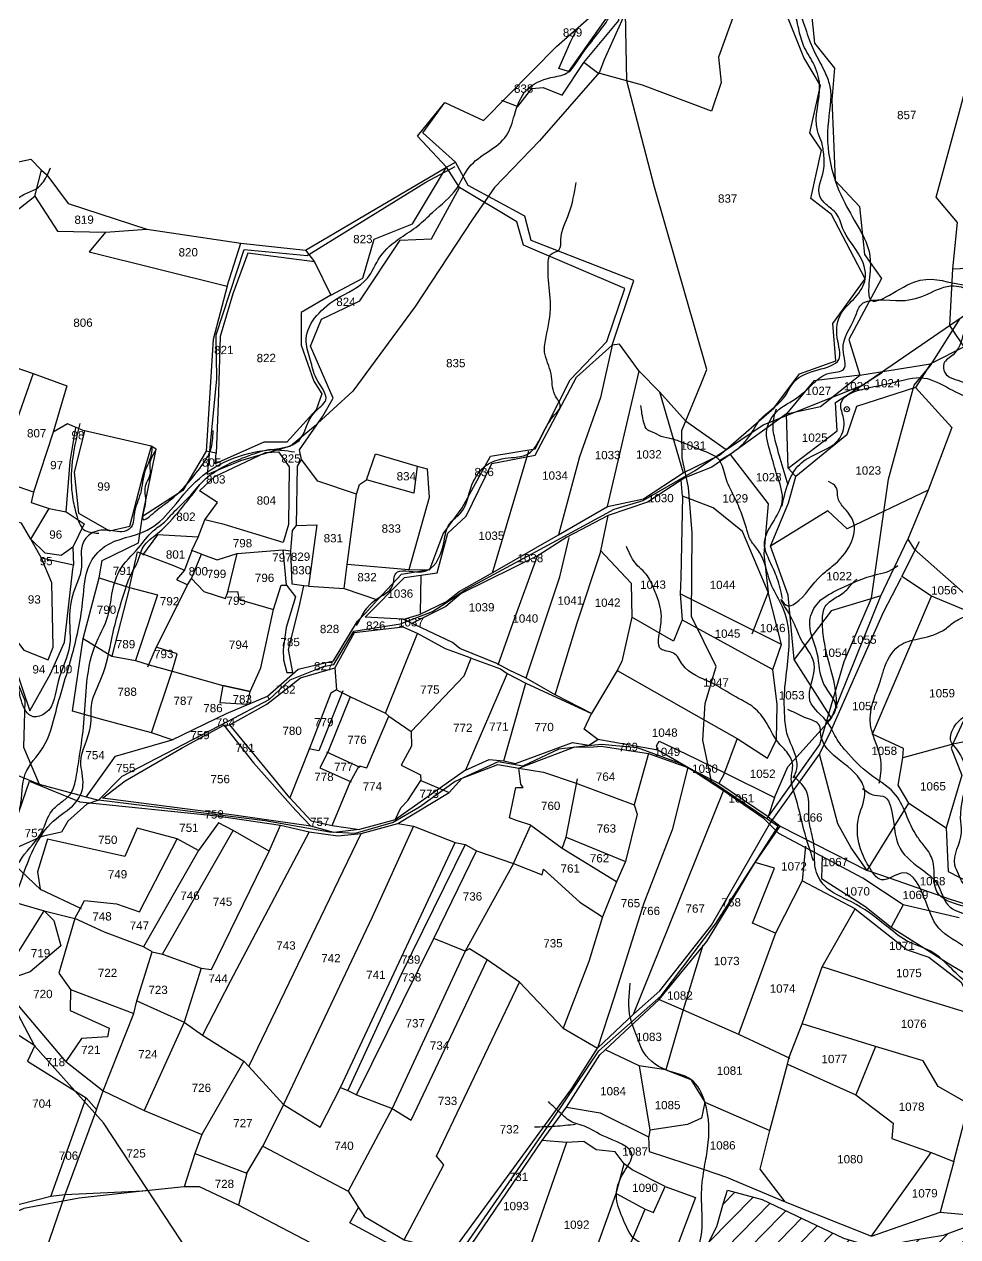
# Model space of a CAD drawing. Header units: inches. Extents: x 210717 to 244682, y 1601130 to 1612908.
# Drawn here: x 215051 to 216851, y 1607817 to 1610156 of the extents above; entities that cross this region are included whole.
import ezdxf
from ezdxf.enums import TextEntityAlignment as Align

# ---------------------------------------------------------------- set-up
doc = ezdxf.new("R2010")
doc.units = ezdxf.units.IN
doc.header["$LTSCALE"] = 15
doc.header["$MEASUREMENT"] = 0
doc.header["$PDMODE"] = 32
doc.header["$PDSIZE"] = 10
for name, color, linetype in [('PLOT', 7, 'Continuous'), ('PLOT NO', 7, 'Continuous'), ('ROAD', 1, 'Continuous'), ('STREAM', 4, 'Continuous')]:
    doc.layers.add(name, color=color, linetype=linetype)
doc.styles.get("Standard").update_dxf_attribs({"font": 'arial.ttf'})
pattern_1 = [(45.48603, (210598.728, 1605601.31), (-22.62267, 22.24208), [])]

msp = doc.modelspace()

# ---------------------------------------------------------------- hatches: boundary and pattern name
at = {"layer": 'STREAM'}
h = msp.add_hatch(dxfattribs=at)
h.set_pattern_fill('ANSI31', color=256, scale=253.80247, angle=0.486)
h.set_pattern_definition(pattern_1)
h.paths.add_polyline_path([(216502.6, 1607560), (216510.1, 1607872.2), (216474, 1607889.5), (216407.2, 1607907.1), (216399.6, 1607883), (216386.4, 1607837), (216367.9, 1607800.6), (216341.7, 1607758.9), (216239, 1607483.2), (216242.8, 1607479.9), (216262.4, 1607458.3), (216361.8, 1607361), (216374.7, 1607298.4), (216351.7, 1607256.1), (216300, 1607240.9), (216205.9, 1607184.3), (216236.2, 1607162.2), (216281.7, 1607041.7), (216418, 1607015.6), (216560.7, 1607165.4)])
h.paths.add_polyline_path([(216266.6, 1607684.5), (216340.1, 1607685.1), (216339.8, 1607716.2), (216266.4, 1607715.6)], flags=25)
h = msp.add_hatch(dxfattribs=at)
h.set_pattern_fill('ANSI31', color=256, scale=253.80247, angle=0.486)
h.set_pattern_definition(pattern_1)
edge = h.paths.add_edge_path()
edge.add_line((217275.1, 1607330.7), (217250.9, 1607358.3))
edge.add_line((217250.9, 1607358.3), (217131.2, 1607428.5))
edge.add_line((217131.2, 1607428.5), (217017.8, 1607510.4))
edge.add_line((217017.8, 1607510.4), (216960.9, 1607542.5))
edge.add_line((216960.9, 1607542.5), (216869.8, 1607592.2))
edge.add_line((216869.8, 1607592.2), (216868.6, 1607663.4))
edge.add_line((216868.6, 1607663.4), (216892.6, 1607723.5))
edge.add_line((216892.6, 1607723.5), (216915.5, 1607762.5))
edge.add_line((216915.5, 1607762.5), (216927.6, 1607776.7))
edge.add_line((216927.6, 1607776.7), (216931.7, 1607789.5))
edge.add_line((216931.7, 1607789.5), (216948.3, 1607840.8))
edge.add_line((216948.3, 1607840.8), (216916.9, 1607834.4))
edge.add_line((216916.9, 1607834.4), (216872.8, 1607838.5))
edge.add_line((216872.8, 1607838.5), (216823.7, 1607820.6))
edge.add_line((216823.7, 1607820.6), (216761, 1607810.4))
edge.add_line((216761, 1607810.4), (216690.5, 1607796.8))
edge.add_line((216690.5, 1607796.8), (216630.8, 1607814.5))
edge.add_line((216630.8, 1607814.5), (216510.1, 1607872.2))
edge.add_line((216510.1, 1607872.2), (216502.6, 1607560))
edge.add_line((216502.6, 1607560), (216560.7, 1607165.4))
edge.add_line((216560.7, 1607165.4), (216418, 1607015.6))
edge.add_line((216418, 1607015.6), (216582.3, 1606984.1))
edge.add_line((216582.3, 1606984.1), (216722.6, 1606868.2))
edge.add_line((216722.6, 1606868.2), (216732.3, 1606867.2))
edge.add_line((216732.3, 1606867.2), (216819.2, 1606853.7))
edge.add_line((216819.2, 1606853.7), (216809.2, 1606877.6))
edge.add_line((216809.2, 1606877.6), (216738.9, 1606928.7))
edge.add_line((216738.9, 1606928.7), (216689.9, 1606969.1))
edge.add_line((216689.9, 1606969.1), (216697.7, 1606980.4))
edge.add_line((216697.7, 1606980.4), (216704.7, 1606991.4))
edge.add_line((216704.7, 1606991.4), (216797.5, 1606972.8))
edge.add_line((216797.5, 1606972.8), (216946.8, 1606937.2))
edge.add_line((216946.8, 1606937.2), (217086, 1606937.7))
edge.add_line((217086, 1606937.7), (217144.1, 1606964.1))
edge.add_line((217144.1, 1606964.1), (217164.6, 1607007.2))
edge.add_line((217164.6, 1607007.2), (217168, 1607062.9))
edge.add_line((217168, 1607062.9), (217192.6, 1607133.6))
edge.add_line((217192.6, 1607133.6), (217197.5, 1607145.1))
edge.add_spline(control_points=[(217197.5, 1607145.1), (217196.8, 1607144.9), (217196.1, 1607144.7), (217195.3, 1607144.6)], knot_values=[0, 0, 0, 0, 0.215144, 0.215144, 0.215144, 0.215144], degree=3, periodic=0)
edge.add_spline(control_points=[(217288.3, 1607191.2), (217284.5, 1607191), (217269.7, 1607189.2), (217248.5, 1607157), (217217.6, 1607149.5), (217197.5, 1607145.1)], knot_values=[0.215144, 0.215144, 0.215144, 0.215144, 1.262953, 4.535902, 10.391229, 10.391229, 10.391229, 10.391229], degree=3, periodic=0)
edge.add_line((217197.5, 1607145.1), (217211.1, 1607176.5))
edge.add_line((217211.1, 1607176.5), (217229.5, 1607220))
edge.add_line((217229.5, 1607220), (217236.3, 1607255.7))
edge.add_line((217236.3, 1607255.7), (217275.1, 1607330.7))
h.paths.add_polyline_path([(216654.7, 1607200.9), (216831.4, 1607202.4), (216831.2, 1607232.3), (216654.5, 1607230.8)], flags=24)
h.paths.add_polyline_path([(216702.5, 1607290.4), (216757.6, 1607290.9), (216757.4, 1607314.2), (216702.3, 1607313.7)], flags=24)

# ---------------------------------------------------------------- linework, layer by layer
at = {"layer": 'PLOT'}
for points in [[(214711.2, 1610343.5), (214714.2, 1610127.4), (214757.1, 1610021.5), (214978.5, 1609877.9), (215064, 1609896.1), (215084.1, 1609874.9), (215094.7, 1609865.7), (215136, 1609810.7), (215287.3, 1609760.8), (215468.9, 1609734.3), (215593.7, 1609720.2), (215865.2, 1609880.5), (215882.6, 1609890), (215819.8, 1609947.1), (215862.4, 1610005.6), (215936.7, 1609970.7), (216077.7, 1610113.1), (216192.8, 1610214.8)], [(216403.9, 1610308.6), (216422.5, 1610183.3), (216390, 1610092.6), (216395, 1610043.7), (216376.3, 1609988.7), (216243.3, 1610038.9), (216156.2, 1610062.6), (216129.9, 1610082.7), (216197.7, 1610163.7), (216192.8, 1610214.8)], [(215781.3, 1609008.2), (215813.4, 1609017.8), (215865.5, 1609042.6), (215889.8, 1609062), (215954.8, 1609098.8), (216081, 1609171.1), (216176, 1609225.8), (216245.4, 1609240.9), (216321.9, 1609290.9), (216392.1, 1609325.2), (216404.5, 1609336.1), (216496.3, 1609415.5), (216546.1, 1609481.7), (216615.9, 1609507.2), (216610.1, 1609579.2), (216672.9, 1609665.4), (216607.9, 1609789.2), (216567.8, 1609820.3), (216588.6, 1609913.4), (216565.9, 1609947.1), (216586.6, 1610038.3), (216554.6, 1610091.9), (216490.2, 1610253.8)], [(216868.8, 1609526.6), (216836, 1609575.4), (216842, 1609684.6), (216850.5, 1609773.6), (216809.7, 1609823), (216853.7, 1609985.5), (216921.2, 1610239.3)], [(216565.8, 1610208.2), (216574.8, 1610120), (216613.6, 1610071.6), (216608.5, 1610010.1), (216611.7, 1609935.5), (216615, 1609854.6), (216661.6, 1609804.7), (216671.7, 1609712.2), (216704.3, 1609665.8), (216641, 1609548.1), (216662.3, 1609479.6), (216573.6, 1609468.5), (216521.3, 1609404.8), (216521.3, 1609404.8), (216412.3, 1609326.5), (216377.3, 1609301.8), (216325.1, 1609281.2), (216317.8, 1609277), (216253.2, 1609234.2), (216177.1, 1609208.7), (216097.1, 1609167.1), (216043.4, 1609131.9), (215893.4, 1609058.4), (215864.1, 1609033.3), (215797.4, 1609000)], [(216176.4, 1610172.7), (216100.4, 1610065.3), (216081.7, 1610070.6), (216105.4, 1610123.8), (216115.4, 1610144.3)], [(216842, 1609684.6), (217014.5, 1609692.4), (217035.9, 1609743.5), (217050.4, 1609772.5), (217144.8, 1609865.4), (217149.3, 1609879), (217206.2, 1609926.6), (217330.9, 1609991.3), (217354, 1610022.7), (217459.3, 1610109.7)], [(215971.5, 1610009.6), (216002.6, 1609997.8), (216029.8, 1610032.1), (216051.7, 1610034.1), (216088.2, 1610019.3), (216129.9, 1610082.7)], [(215170.7, 1608665.4), (215227.3, 1608744.6), (215336.3, 1608775.8), (215441, 1608827), (215519.9, 1608860.3), (215579.2, 1608912.4), (215647.5, 1608928.4), (215693.8, 1609004.9), (215708.9, 1609020), (215732.5, 1609045.8), (215778.3, 1609095.4), (215833.2, 1609104.5), (215858.7, 1609173.3), (215895.8, 1609223.2), (215950, 1609323.4), (216036.1, 1609337.5), (216103.5, 1609470.1), (216174.7, 1609544), (216209.1, 1609646.5), (216014, 1609730), (216000.7, 1609775.2), (215890.5, 1609841.1), (215865.2, 1609880.5), (215809.3, 1609940.5), (215862.4, 1610005.6)], [(216854, 1608432.8), (216746.2, 1608457.8), (216668.3, 1608509.2), (216505.9, 1608595.5), (216477.9, 1608623.7), (216399.4, 1608677.4), (216331, 1608722.9), (216272.8, 1608756.1), (216157.3, 1608776.3), (216131.1, 1608796.8), (216145, 1608826.8), (216075, 1608862.9), (216019.1, 1608894.9), (215987.6, 1608909.4), (215962.7, 1608923.3), (215891.2, 1608952.4), (215876.9, 1608963.5), (215781.9, 1609008.8), (215708.6, 1609012.9), (215784.2, 1609089.2), (215847.4, 1609098), (215868.2, 1609174.7), (215903.4, 1609207.5), (215952.8, 1609309), (216036.6, 1609325), (216115.8, 1609475.5), (216184.5, 1609537), (216226.6, 1609662), (216028.3, 1609739.3), (216016.7, 1609785.8), (215906.8, 1609845.2), (215882.6, 1609890)], [(215031.3, 1609793.2), (215071.5, 1609824.9), (215084.1, 1609874.9)], [(215593.7, 1609720.2), (215610.6, 1609698.3), (215642.2, 1609633.7), (215704.2, 1609666.2), (215726, 1609741.9), (215799.9, 1609771), (215865.2, 1609880.5)], [(215336.3, 1608775.8), (215296.1, 1608789.6), (215336.4, 1608908.4), (215434.3, 1608880.6), (215428, 1608848), (215481, 1608844.5), (215486.9, 1608868.9), (215434.3, 1608880.6), (215486.9, 1608868.9), (215507.3, 1608914.6), (215532, 1609027.4), (215546.4, 1609074), (215556.8, 1609074), (215550.6, 1609142.5), (215564.9, 1609140.5), (215568.5, 1609180), (215575.8, 1609189.6), (215577.9, 1609303.6), (215585.7, 1609317), (215581.7, 1609335.3), (215627, 1609400.4), (215646.7, 1609434.9), (215603.2, 1609535.3), (215624.2, 1609587.3), (215698.3, 1609622.5), (215776.2, 1609739.7), (215836.6, 1609742.4), (215890.5, 1609841.1)], [(215071.5, 1609824.9), (215115.2, 1609756.9), (215207.6, 1609754.9), (215176.2, 1609717.2), (215442.2, 1609651.3), (215468.9, 1609734.3)], [(215207.6, 1609754.9), (215287.3, 1609760.8)], [(215610.6, 1609698.3), (215482.4, 1609714.4), (215453.2, 1609636.1), (215428.9, 1609554.2), (215424.7, 1609425.1), (215421.1, 1609329.2), (215401.8, 1609332.9), (215356.7, 1609257), (215279.1, 1609206.8), (215305.2, 1609336.7), (215295.9, 1609342.5), (215164.6, 1609372.7), (215134.5, 1609385.3), (215107, 1609369.7), (215068.6, 1609253.8), (214996.4, 1609278.6)], [(215442.2, 1609651.3), (215415.2, 1609547.9), (215401.8, 1609332.9)], [(215642.2, 1609633.7), (215585, 1609600.5), (215585.3, 1609537), (215609.5, 1609467.5), (215624.9, 1609443.5), (215613.7, 1609412.2), (215557.2, 1609350.2), (215513.2, 1609350.1), (215419.3, 1609308.1), (215421.1, 1609329.2)], [(216184.5, 1609537), (216162.2, 1609436.5), (216122.1, 1609322), (216081, 1609171.1)], [(216176, 1609225.8), (216236.6, 1609487.2), (216199.1, 1609539.2), (216184.5, 1609537)], [(216867.2, 1609536), (216799, 1609501.2), (216769.9, 1609455.6), (216839.6, 1609378.3), (216794.5, 1609257.7), (216755.2, 1609163), (216767.2, 1609143.6), (216932, 1608998.4)], [(214980.2, 1609512.6), (215068, 1609482.9), (215133.2, 1609458.9), (215107, 1609369.7)], [(216497.9, 1608664.5), (216523.8, 1608723.6), (216599.7, 1608808.4), (216607.6, 1608817.8), (216535.6, 1608931), (216524, 1609055.3), (216490.1, 1609149.6), (216525, 1609233.1), (216538.8, 1609283.9), (216524.5, 1609299.8), (216521.3, 1609404.8), (216586.4, 1609419.2), (216662.3, 1609479.6), (216799, 1609501.2)], [(215068, 1609482.9), (214996.4, 1609278.6)], [(216236.6, 1609487.2), (216276, 1609447.1), (216325.9, 1609391.5), (216404.5, 1609336.1)], [(216524.5, 1609299.8), (216618.8, 1609372.2), (216615.5, 1609426.7), (216705.9, 1609485.4)], [(216276, 1609447.1), (216321.9, 1609290.9)], [(216769.9, 1609455.6), (216656.2, 1609419), (216637.4, 1609364.4), (216538.8, 1609283.9)], [(215131.8, 1609215.6), (215139.7, 1609312.7), (215150.4, 1609378.5)], [(215167.1, 1609371.3), (215147.2, 1609292.1), (215155.4, 1609213.3), (215215.7, 1609179.4), (215254.6, 1609188.4), (215280.1, 1609287), (215296.6, 1609342.4)], [(215374.3, 1609141), (215386.4, 1609167), (215399.3, 1609200.4), (215423.7, 1609233.5), (215389.3, 1609256.3), (215418.4, 1609283.9), (215516.3, 1609330.3), (215541.4, 1609331.8), (215561.8, 1609302.8), (215560.3, 1609191.3), (215550.3, 1609156.9), (215436.4, 1609191.3), (215399.3, 1609200.4)], [(215691.8, 1609249.6), (215697.5, 1609268.4), (215711, 1609277.2), (215728.7, 1609327.9), (215808.8, 1609303.9), (215802.2, 1609252), (215711, 1609277.2)], [(215954.1, 1609098.4), (216024.2, 1609333.6)], [(216412.3, 1609326.5), (216485.9, 1609231.2), (216477.4, 1609134.9), (216485.7, 1609060.5)], [(214928.2, 1609302.5), (214959.1, 1609150.4), (214955.3, 1609061.8), (214996.8, 1609018), (215010.3, 1608965.3), (215032.9, 1608917.3), (215061.7, 1608832.1), (215101.5, 1608903.5), (215128.4, 1608964.4), (215144.8, 1609105.3), (215146.3, 1609113.1), (215084.2, 1609126.1), (215063.9, 1609162.9), (215045.8, 1609194.2), (215005.9, 1609202.7), (214996.8, 1609018), (215049.9, 1608949.2), (215097, 1608930), (215107, 1608955), (215104.3, 1609079), (215084.2, 1609126.1)], [(215599, 1609072.3), (215668.2, 1609067.9), (215674, 1609114.1), (215691.8, 1609249.6), (215617.4, 1609274.9), (215585.7, 1609317)], [(215808.8, 1609303.9), (215828.2, 1609298.7), (215831.6, 1609243.6), (215792.9, 1609103.7), (215674, 1609114.1)], [(216194.3, 1608909.6), (216365.7, 1608812.6), (216425.8, 1608778.4), (216484.1, 1608740.7), (216501.4, 1608776.6), (216503, 1608843.9), (216494.4, 1608911.9), (216511.6, 1608960.1), (216485.7, 1609060.5), (216436, 1609177.6), (216379.5, 1609223.4), (216320.5, 1609245.9), (216317.8, 1609277)], [(216794.5, 1609257.7), (216638.3, 1609183.1), (216601, 1609217.7), (216490.1, 1609149.6)], [(215068.6, 1609253.8), (215064.2, 1609233.9), (215099.3, 1609222.3), (215131.8, 1609215.6), (215166.6, 1609192.7), (215144.4, 1609147.9), (215146.3, 1609113.1)], [(216320.5, 1609245.9), (216317.5, 1609088.2), (216315.7, 1609057.7), (216319.8, 1609007.7), (216303, 1608966.4), (216222.8, 1609012.4)], [(215144.4, 1609147.9), (215121.9, 1609131.6), (215091.5, 1609135.8), (215063.9, 1609162.9), (215099.3, 1609222.3)], [(216075, 1608862.9), (216117.4, 1609001.8), (216162.4, 1609137.5), (216177.1, 1609208.7)], [(215164.8, 1608971.2), (215195.6, 1609088.6), (215201.2, 1609122.1), (215271.4, 1609156.1), (215279.1, 1609206.8)], [(215575.8, 1609189.6), (215615.3, 1609190.9), (215599, 1609072.3), (215589.9, 1609073.1)], [(215386.4, 1609167), (215308, 1609171.6), (215278.8, 1609132.4)], [(216019.1, 1608895.8), (216083.7, 1609090.2), (216101.8, 1609166.2)], [(216607.6, 1608817.8), (216703.1, 1609053.6), (216755.2, 1609163)], [(215253.9, 1609069.7), (215269.3, 1609138.9), (215339.1, 1609112.3), (215359.8, 1609103.5), (215344.7, 1609085.3), (215365.8, 1609074.7), (215373.5, 1609087.1), (215392.8, 1609133.8), (215374.3, 1609141), (215359.8, 1609103.5)], [(215392.8, 1609133.8), (215423, 1609122.9), (215461.6, 1609135.1), (215550.6, 1609142.5)], [(215556.8, 1609074), (215573.9, 1609051.7), (215555.9, 1608992.6), (215550.1, 1608950.2), (215551.1, 1608930.1), (215557.4, 1608905.9), (215568.9, 1608905.7), (215560.7, 1608949.9), (215581.2, 1609031.8), (215589.9, 1609073.1), (215567.5, 1609076.3), (215564.9, 1609140.5)], [(215849.1, 1607702.1), (215902.8, 1607786.6), (216049.8, 1608003), (216096.6, 1608067.3), (216160.9, 1608168.5), (216275.7, 1608275.2), (216367.2, 1608386.9), (216460.8, 1608539.3), (216508.8, 1608609.3), (216676.7, 1608523.7), (216756.7, 1608653.5), (216736.3, 1608688.8), (216745.3, 1608741), (216746.4, 1608759.4), (216686.9, 1608786.7), (216800.9, 1609053.3), (216743.1, 1609090.7), (216777.5, 1609158.5)], [(216161.9, 1609141.6), (216221.7, 1609078), (216222.8, 1609012.4), (216203.2, 1608926.8), (216194.3, 1608909.6), (216145, 1608826.8)], [(215373.5, 1609087.1), (215397.6, 1609061.8), (215438.9, 1609048.6), (215443.7, 1609061.4), (215461.6, 1609135.1)], [(216040.1, 1609130.1), (215993.1, 1609001.9), (215964.4, 1608919.9)], [(215792.9, 1609103.7), (215833.2, 1609104.5)], [(215816, 1609093.3), (215814.6, 1609020)], [(215026.3, 1608595.1), (215060.9, 1608696.2), (215158.5, 1608656.1), (215422.3, 1608629.6), (215545.4, 1608611.1), (215600.6, 1608598.7), (215655.9, 1608590.8), (215700.7, 1608595.4), (215771.5, 1608614.4), (215870.3, 1608674.6), (215895.3, 1608702), (215964.3, 1608728.4), (216004.6, 1608721.5), (216052.2, 1608713.8), (216113.7, 1608692.9), (216227, 1608650.4), (216233.3, 1608632.8), (216210.7, 1608541.1), (216193.4, 1608501.8), (216166.4, 1608434.7), (216139.5, 1608348.4), (216090.6, 1608219.7), (216156.7, 1608181.1), (216226.1, 1608246.6), (216276.9, 1608292.1), (216376.2, 1608418.7), (216488.1, 1608613.5), (216584.9, 1608748.3), (216606.5, 1608792.9), (216654.4, 1608901.7), (216708.1, 1609022.3), (216742.9, 1609089.4)], [(215195.6, 1609088.6), (215253.9, 1609069.7), (215307.8, 1609055.8), (215265.6, 1608928.8)], [(215253.9, 1609069.7), (215220.2, 1608937.4)], [(215365.8, 1609074.7), (215305.4, 1608954.4)], [(215668.2, 1609067.9), (215732.5, 1609045.8)], [(215443.7, 1609061.4), (215462.2, 1609062), (215465.2, 1609046.8), (215532, 1609027.4)], [(216511.6, 1608960.1), (216315.7, 1609057.7)], [(216485.7, 1609060.5), (216454.2, 1608979.5)], [(216703.1, 1609053.6), (216607.4, 1609024.7), (216535.6, 1608931)], [(216841.9, 1608767.3), (216875.7, 1608841), (216894.4, 1608871.2), (216969.7, 1608936.7), (216932, 1608998.4), (216800.9, 1609053.3)], [(216319.8, 1609007.7), (216494.4, 1608911.9)], [(215766.5, 1608621.7), (215697.6, 1608603.2), (215647.9, 1608597.2), (215603.4, 1608609.3), (215455.3, 1608630.4), (215202.1, 1608663.7), (215245.9, 1608696.6), (215355.6, 1608760.5), (215435.6, 1608804.1), (215447.8, 1608805), (215519.1, 1608844.6), (215583.6, 1608895.4), (215649.9, 1608914.8), (215653.4, 1608872.1), (215664.7, 1608866.6), (215680.4, 1608859.1), (215747.5, 1608827.3), (215753.8, 1608821.5), (215797.1, 1608792.1), (215899.5, 1608899.2), (215913, 1608933.3), (215863.4, 1608951.3), (215809.3, 1608981.1), (215782, 1608993.4), (215687, 1608982.4), (215649.9, 1608914.8)], [(215747.5, 1608827.3), (215809.3, 1608981.1)], [(215296.1, 1608789.6), (215200.5, 1608815.2), (215144, 1608831.5), (215164.8, 1608971.2), (215220.2, 1608937.4), (215265.6, 1608928.8), (215292.2, 1608920.9), (215336.4, 1608908.4)], [(215336.4, 1608908.4), (215346, 1608942.1), (215305.4, 1608954.4), (215289, 1608915.9)], [(215913, 1608933.3), (215969.5, 1608913.1), (215982, 1608904.2), (216018.5, 1608885.5), (216145, 1608826.8)], [(215982, 1608904.2), (215902.2, 1608717.5), (215947.4, 1608738), (215975.8, 1608735.5), (215998.7, 1608730), (216108.3, 1608771.1), (216139.5, 1608765.7), (216157.3, 1608776.3)], [(215975.8, 1608735.5), (216018.5, 1608885.5)], [(215653.4, 1608872.1), (215642.5, 1608865.8), (215602, 1608761), (215563.1, 1608664.4), (215604.2, 1608619.7), (215645, 1608610.7), (215697.6, 1608603.2)], [(215665.2, 1608870.7), (215619.1, 1608754.8), (215599.8, 1608758.9)], [(215679.8, 1608859), (215636.3, 1608752.3), (215621, 1608721.7), (215681.2, 1608694.9)], [(215645, 1608610.7), (215679.7, 1608694.1), (215696.8, 1608725.9), (215711.5, 1608722), (215753.8, 1608821.5)], [(215435.6, 1608804.1), (215493, 1608731.3), (215575, 1608639.8), (215603.4, 1608609.3)], [(215563.1, 1608664.4), (215447.8, 1608805)], [(215797.1, 1608792.1), (215797.8, 1608763.8), (215777.7, 1608727.3), (215815.3, 1608708.4), (215816, 1608697.7), (215870.3, 1608674.6)], [(216926, 1608181.5), (216982.9, 1608377.8), (216989.7, 1608420.2), (217003.9, 1608437.7), (217063, 1608566.6), (216994.7, 1608601.8), (217008.2, 1608635), (217002, 1608650.3), (217100.7, 1608788.6), (217073, 1608800.1), (217064.7, 1608803.8), (217022.1, 1608782.2), (216991.3, 1608780.7), (216921, 1608783.9), (216841.9, 1608767.3), (216745.3, 1608741)], [(216272.8, 1608756.1), (216270.1, 1608764.6), (216275.6, 1608773.6), (216326.6, 1608748.9), (216400.7, 1608712.9), (216497.9, 1608664.5), (216485.5, 1608627.4), (216508.8, 1608609.3)], [(216425.8, 1608778.4), (216399.7, 1608708.1), (216390.4, 1608691.6)], [(216841.9, 1608767.3), (216838.3, 1608759.8), (216859.4, 1608707.5), (216828.7, 1608606), (216832.6, 1608522), (216853.7, 1608511.3), (217003.9, 1608437.7)], [(215268.1, 1608272.5), (215359.1, 1608231.4), (215394.8, 1608206.1), (215474.6, 1608156.2), (215484.4, 1608145.8), (215551, 1608072.6), (215621.8, 1608028.9), (215660.6, 1608105.3), (215674.9, 1608099.3), (215692, 1608091.3), (215760.6, 1608064.6), (215797.4, 1608042.6), (215944, 1608351.7), (215909.6, 1608372.6), (215901.1, 1608368.4), (215841, 1608392.8), (215923, 1608561.6), (215994.3, 1608537.4), (216028.2, 1608611.3), (216000.1, 1608620.2), (215987, 1608625.3), (215998.9, 1608684), (216013.3, 1608684.1), (216008.4, 1608690.2), (216004.6, 1608721.5), (216016.3, 1608726), (216112.9, 1608762.7), (216141.9, 1608761.7), (216163.5, 1608763.5), (216254.6, 1608749.6), (216331, 1608722.9), (216300.3, 1608602.3), (216245.6, 1608460.9), (216188, 1608277.6), (216156.7, 1608181.1)], [(215633.6, 1608752.8), (215698.1, 1608723.4)], [(216254.6, 1608749.6), (216227, 1608650.4)], [(216676.7, 1608523.7), (216645.7, 1608567.4), (216620.1, 1608613.7), (216584.9, 1608748.3)], [(215902.2, 1608717.5), (215766.5, 1608621.7), (215777, 1608645.1), (215790.9, 1608659.2), (215816, 1608697.7)], [(216485.5, 1608627.4), (216390.4, 1608691.6), (216331, 1608722.9)], [(216088.5, 1608566.3), (216096.3, 1608588.5), (216118, 1608701)], [(216226.1, 1608246.6), (216399.4, 1608677.4)], [(216756.7, 1608653.5), (216828.7, 1608606)], [(215000.2, 1608471.8), (215089.3, 1608446.3), (215148.4, 1608431.1), (215159.4, 1608451), (215167.5, 1608466.3), (215228.7, 1608459.4), (215273.3, 1608444.1), (215346, 1608584.9), (215268.5, 1608605.5), (215245.1, 1608551.2), (215095.6, 1608584.3), (215076.7, 1608521.5), (215081.8, 1608488), (215160.9, 1608450.6)], [(215523.4, 1608561.1), (215454.1, 1608601.1), (215425.4, 1608615.6), (215386.8, 1608562.5), (215280.8, 1608376.6)], [(215297.8, 1608367), (215317.4, 1608362.6), (215392.4, 1608335.3), (215411.9, 1608332.8), (215523.4, 1608561.1), (215545.4, 1608611.1)], [(215317.4, 1608362.6), (215454.1, 1608601.1)], [(215801.5, 1608609.5), (215722.2, 1608433.8), (215551, 1608072.6), (215510.9, 1607992.5)], [(215771.5, 1608614.4), (215801.5, 1608609.5), (215882, 1608577.7), (215901.6, 1608574.2), (215923, 1608561.6)], [(216193.4, 1608501.8), (216088.5, 1608566.3), (216027.8, 1608610.5)], [(215386.8, 1608562.5), (215346, 1608584.9)], [(215600.6, 1608598.7), (215448.1, 1608310), (215394.8, 1608206.1)], [(215484.4, 1608145.8), (215700.7, 1608595.4)], [(215660.6, 1608105.3), (215882, 1608577.7)], [(216096.3, 1608588.5), (216210.7, 1608541.1)], [(215901.6, 1608574.2), (215777.9, 1608323), (215674.9, 1608099.3)], [(216557.4, 1608570.6), (216551.5, 1608504.2)], [(215082.9, 1608486.8), (215018.7, 1608547.9)], [(215994.3, 1608537.4), (215901.1, 1608368.4), (215760.6, 1608064.6), (215675.9, 1607905.6)], [(215994.3, 1608537.4), (216049.7, 1608515.6), (216052.2, 1608526.8), (216122.4, 1608462.7), (216166.4, 1608434.7)], [(216499.5, 1608403.1), (216455.4, 1608422.6), (216497.6, 1608528.2), (216460.8, 1608539.3)], [(216589.6, 1608552.2), (216588.8, 1608508.6), (216671.9, 1608455.1), (216722.7, 1608414.7), (216831.3, 1608345.9), (216882.3, 1608315.9), (216920.8, 1608281), (216936.9, 1608216.9)], [(217175.9, 1608494.5), (217152.5, 1608432.7), (217148.3, 1608404.6), (217114.7, 1608317), (217086.5, 1608347.1), (217006.8, 1608404.2), (216989.7, 1608420.2), (216837, 1608468), (216721.4, 1608508.6), (216676.7, 1608523.7)], [(216518.5, 1607884.6), (216470.2, 1607947.6), (216489.1, 1608022.3), (216523.1, 1608150.1), (216526.4, 1608163.8), (216551, 1608228.2), (216589.8, 1608338.4), (216653.7, 1608450.1), (216551.5, 1608504.2), (216499.5, 1608403.1), (216428.7, 1608208.2), (216527.6, 1608161.7)], [(215148.4, 1608431.1), (215118, 1608326.1), (215140.4, 1608294.5), (215139.4, 1608254), (215215.1, 1608219.5), (215211.3, 1608203.3), (215161.3, 1608199.6), (215131.1, 1608155.2), (215046.4, 1608255.8), (215001.7, 1608308), (214989.2, 1608332), (215038.3, 1608363.6), (215089.3, 1608446.3), (215108, 1608427.2), (215121.4, 1608378.5), (215062.7, 1608328.7), (215001.7, 1608308)], [(216653.7, 1608450.1), (216753.9, 1608370.7), (216795.4, 1608356.8), (216857.1, 1608309.3), (216891.2, 1608243.1), (216926, 1608181.5), (216892, 1608049), (216868.2, 1608056.3)], [(216746.2, 1608457.8), (216722.7, 1608414.7)], [(215190.1, 1608062.7), (215203.2, 1608098.9), (215262.4, 1608247.8), (215268.1, 1608272.5), (215297.8, 1608367), (215280.8, 1608376.6), (215205.8, 1608405.2), (215148.4, 1608431.1)], [(215692, 1608091.3), (215841, 1608392.8)], [(216359.5, 1608379.8), (216321.4, 1608255.1), (216288.4, 1608139.2), (216237, 1608147.4), (216257.3, 1608022.8), (216255.4, 1608010.9)], [(215783.9, 1607811.8), (215859.9, 1607956.2), (215845.9, 1607972.7), (216006.1, 1608308.3), (215944, 1608351.7)], [(215392.4, 1608335.3), (215359.1, 1608231.4), (215282.2, 1608061.3)], [(216891.2, 1608243.1), (216780.1, 1608277.2), (216589.8, 1608338.4)], [(216006.1, 1608308.3), (216090.6, 1608219.7)], [(215140.4, 1608294.5), (215262.4, 1608247.8)], [(216275.7, 1608275.2), (216321.4, 1608255.1), (216428.7, 1608208.2)], [(216843.8, 1607962.4), (216868.2, 1608056.3), (216873.3, 1608073.3), (216813.7, 1608107.5), (216784.6, 1608156.8), (216692.4, 1608184.2), (216551, 1608228.2)], [(215031.7, 1608212.4), (215071.7, 1608186.6), (215057, 1608156.1), (215170.7, 1608085.5), (215190.1, 1608062.7), (215129.3, 1607898.2), (215070.5, 1607728)], [(215379.8, 1607978.3), (215480.3, 1607940), (215510.9, 1607992.5), (215675.9, 1607905.6), (215695.6, 1607874), (215707, 1607856.8), (215783.9, 1607811.8), (215876.2, 1607787.8), (216107, 1608103.2), (216156.7, 1608181.1)], [(216692.4, 1608184.2), (216654.7, 1608091.3)], [(215474.6, 1608156.2), (215393.8, 1608014.8)], [(216237, 1608147.4), (216173.3, 1608177.5)], [(215131.1, 1608155.2), (215203.2, 1608098.9), (215282.2, 1608061.3), (215393.8, 1608014.8), (215379.8, 1607978.3), (215359.4, 1607913.8)], [(216288.4, 1608139.2), (216336.7, 1608120.9), (216363.7, 1608077.1), (216357.1, 1608046.4), (216330.2, 1608034), (216257.3, 1608022.8)], [(216489.1, 1608022.3), (216523.1, 1608150.1), (216654.7, 1608091.3), (216726.6, 1608036.3), (216724.4, 1608007), (216800.1, 1607979.8), (216843.8, 1607962.4), (216817.3, 1607864.9)], [(215102.6, 1607894.9), (215170.7, 1608085.5)], [(216096.6, 1608067.3), (216161.4, 1608056.4), (216255.1, 1608010.5), (216256.4, 1607981.8), (216362, 1607946.9), (216405.6, 1607932.1), (216518.5, 1607884.6), (216684.7, 1607818.7), (216817.3, 1607864.9), (216952.1, 1607852.6)], [(216363.7, 1608077.1), (216489.1, 1608022.3)], [(216096.6, 1607999), (216000.6, 1607722.9)], [(216192.5, 1607901.1), (216207.9, 1607958.4), (216190.6, 1607981), (216154, 1607985.2), (216130.3, 1608001.3), (216096.6, 1607999), (216049.8, 1608003)], [(216684.7, 1607818.7), (216800.1, 1607979.8)], [(216286.7, 1607914.4), (216223.5, 1607946.4), (216207.9, 1607958.4)], [(215480.3, 1607940), (215464.3, 1607878.3)], [(215671.6, 1607769.5), (215464.3, 1607878.3), (215389.1, 1607914), (215359.4, 1607913.8), (215279.8, 1607905.4), (215129.3, 1607898.2), (215102.6, 1607894.9), (215014.5, 1607872.4), (214964.1, 1607876.4), (214811.9, 1607885.2), (214740.3, 1607889.1), (214549.6, 1607851.1), (214537.3, 1607852.1), (214436.5, 1607894.5)], [(216095.8, 1607640.5), (216150.9, 1607784.3), (216192.5, 1607901.1), (216248.4, 1607870.6)], [(216139.8, 1607581.4), (216207.6, 1607773.9), (216248.4, 1607870.6), (216264.3, 1607864.3), (216286.7, 1607914.4), (216345.3, 1607893), (216291.3, 1607749.6), (216210.1, 1607509.6), (216169.9, 1607545.9)], [(215854.6, 1607753.1), (215788.6, 1607785.4), (215678.8, 1607844.2), (215695.6, 1607874)]]:
    msp.add_lwpolyline(points, dxfattribs=at)
at = {"layer": 'PLOT NO'}
msp.add_point((216637.2, 1609413.7), dxfattribs=at)
at = {"layer": 'ROAD', "color": 30}
for points in [[(216376.5, 1608696.3), (216359.4, 1608775.5), (216364.3, 1608846.3), (216385.6, 1608917.6), (216337.8, 1609013.6), (216338.8, 1609175.2), (216332, 1609262.4), (216319.9, 1609319.7), (216319.4, 1609372.8), (216356, 1609461.4), (216367.3, 1609490.2), (216266.5, 1609841.9), (216212.9, 1610046.8), (216210.8, 1610178.6), (216162.5, 1610379.6), (216123.6, 1610453.9), (216110.2, 1610504.6), (216117.3, 1610570), (216196.7, 1610584.1), (216216.9, 1610597.2), (216230, 1610621.8)], [(214495.6, 1610178.8), (214542.3, 1610109), (214547.6, 1610029.6), (214568.6, 1609940.5), (214636.7, 1609787.1), (214641.9, 1609693.8), (214707.9, 1609606.2), (214754.3, 1609536.3), (214813.7, 1609469), (214871.9, 1609358.8), (214914.2, 1609299.3), (214930.3, 1609223.2), (214938.3, 1609150.1), (214927.9, 1609066.4), (214986.9, 1609007.5), (215052.2, 1608852), (215049.3, 1608761.6), (215080, 1608690.6), (215193.9, 1608659.6)], [(216209.1, 1610176.5), (216168.9, 1610086.3), (216160.3, 1610063.7), (216044.4, 1609931.7), (215957.6, 1609841.1), (215914.7, 1609778.9), (215804.8, 1609611.7), (215684.8, 1609448.3), (215609, 1609379.2), (215564.2, 1609342.3), (215468.3, 1609313.9), (215404.2, 1609287.7), (215422.3, 1609472.6), (215421.3, 1609557.3), (215475.1, 1609721.7), (215596.6, 1609710.1), (215825.4, 1609851.5), (215882.2, 1609881.9)], [(216483.3, 1608623.7), (216585.5, 1608766.9), (216632, 1608927.3), (216684.7, 1609049.3), (216717.9, 1609278.8), (216767.1, 1609460), (216799, 1609498.3), (216855.8, 1609588.5)], [(215863.5, 1607745.2), (216071.6, 1608046.1), (216159.3, 1608176.2), (216279.5, 1608282.2), (216384.4, 1608421.8), (216504.8, 1608609.1), (216379.3, 1608693.6), (216316, 1608730.3), (216233.5, 1608760.3), (216164.3, 1608767), (216132.2, 1608763.6), (216081.7, 1608757.9), (216012.4, 1608725.4), (215965, 1608733.7), (215881.9, 1608695.3), (215813, 1608645.9), (215762.7, 1608616.7), (215688.9, 1608595), (215639.5, 1608598.1), (215515.4, 1608619.9), (215315.2, 1608644.9), (215193.9, 1608659.6), (215171.9, 1608652), (215135.2, 1608619.2), (215122.9, 1608597.6), (215085.1, 1608589.6), (214961.4, 1608535.1)], [(216110.2, 1607131.9), (215690.4, 1607418.7), (215531.6, 1607553), (215475.7, 1607618.9), (215387, 1607759.1), (215203.6, 1608037.2), (215071.5, 1608185.3), (215026.5, 1608270.6), (215009.4, 1608316.1), (214944.2, 1608393.9), (214920.6, 1608460), (214876.1, 1608490), (214860.3, 1608500.9)], [(215289.8, 1607906.4), (215157, 1607892), (215050.2, 1607872.1), (215026.1, 1607860.8), (214883.3, 1607710.9), (214844.5, 1607629.8), (214762.7, 1607531.3), (214689.5, 1607457.8), (214653.2, 1607391.5), (214592.2, 1607321.8), (214549.2, 1607255.9), (214522.4, 1607173.7), (214498.8, 1607095.8), (214464.9, 1606962.5), (214396.7, 1606812.1), (214326.3, 1606684.5), (214264.3, 1606642.6), (214214, 1606559.5)]]:
    msp.add_lwpolyline(points, dxfattribs=at)
at = {"layer": 'ROAD'}
for points in [[(215519.9, 1608860.3), (215523.2, 1608853.8), (215563.8, 1608891.5), (215627.8, 1608917.3), (215647.8, 1608921.4), (215686.7, 1608985.4), (215776.3, 1608999.4), (215838.6, 1609023.2), (215867.4, 1609042.1), (215901.6, 1609065.2), (216077.4, 1609160.6), (216188.9, 1609220.7), (216244.5, 1609237.6), (216345, 1609295.8), (216475.8, 1609383.8), (216667.7, 1609459.8), (216871.9, 1609600.2)], [(215193.9, 1608659.6), (215239.7, 1608705.8), (215442.9, 1608811.3), (215523.2, 1608853.8)], [(214840.2, 1608779.4), (214952.5, 1608741.9), (215011.2, 1608718.5), (215080, 1608690.6)]]:
    msp.add_lwpolyline(points, dxfattribs=at)
at = {"layer": 'STREAM'}
msp.add_lwpolyline([(216237.8, 1607480.1), (216341.7, 1607758.9), (216367.9, 1607800.6), (216386.4, 1607837), (216399.6, 1607883), (216407.2, 1607907.1), (216474, 1607889.5), (216630.8, 1607814.5), (216690.5, 1607796.8), (216761, 1607810.4), (216823.7, 1607820.6), (216872.8, 1607838.5)], dxfattribs=at)
for points in [[(215962.2, 1610574.1), (215987.1, 1610545.1), (216027.4, 1610519.3), (216072.8, 1610493), (216101.8, 1610467.5), (216186.5, 1610413.8), (216234.5, 1610393.2), (216394, 1610332.1), (216486.9, 1610275.4), (216513.9, 1610242.3), (216532.2, 1610211.6), (216555.8, 1610153.1), (216571.1, 1610111.1), (216594.1, 1610065.6), (216604.1, 1610038.5), (216600.7, 1609959.6), (216608, 1609878.5), (216633.3, 1609811.5), (216663, 1609758.9), (216680.9, 1609714.1), (216681.3, 1609668.4), (216679.4, 1609643.2), (216680.6, 1609629.9), (216766.6, 1609658.8), (216851.4, 1609655.5), (216910, 1609656.5), (216958.1, 1609673.3), (216996.6, 1609680.8), (217006.1, 1609672.4), (217015.4, 1609666.3), (217031.8, 1609671), (217053.1, 1609695.9)], [(216391.8, 1609315), (216432.2, 1609342.1), (216448.5, 1609360.2), (216470.3, 1609393.7), (216514.6, 1609434.1), (216535.9, 1609466.6), (216581.9, 1609489.6), (216621.8, 1609509.6), (216618.9, 1609551.1), (216627.2, 1609599.4), (216653.7, 1609629.4), (216672.9, 1609665), (216660.1, 1609713.4), (216629.9, 1609761.9), (216617.4, 1609790.5), (216597.2, 1609808.8), (216585.2, 1609824.6), (216592.5, 1609874.2), (216592.8, 1609906.5), (216587.9, 1609931.1), (216580.6, 1609951), (216584.9, 1610039.6), (216572.3, 1610081.6), (216554, 1610115.3), (216544.5, 1610147.5), (216533.9, 1610183.4), (216517.3, 1610207.8), (216453.3, 1610279.9), (216399.6, 1610312.3), (216375.8, 1610332.1), (216321.8, 1610349.1), (216254.9, 1610365.9), (216209.5, 1610385.6), (216172.9, 1610403.7), (216155.3, 1610416.4), (216137.3, 1610419.8)], [(215006, 1608585.4), (215042.9, 1608646), (215053, 1608710.4), (215086.8, 1608760.4), (215112.3, 1608831.5), (215144, 1608942.2), (215164.3, 1609046.6), (215176.8, 1609113.5), (215205.9, 1609148.7), (215287.9, 1609180.4), (215374.6, 1609267.1), (215514.2, 1609334.2), (215580.9, 1609353.5), (215610.6, 1609407.5), (215632.4, 1609431.4), (215614.1, 1609473.6), (215603.2, 1609507.7), (215594.7, 1609543.4), (215651.2, 1609625.1), (215712.8, 1609666.3), (215736.9, 1609707.2), (215777.4, 1609745), (215809.8, 1609767.3), (215838.9, 1609793.6), (215885, 1609839.6), (215909.1, 1609880.6), (215981.2, 1609941.9), (215996.3, 1609981.1), (216019.6, 1610029.3), (216066.6, 1610053.4), (216096.7, 1610061.8), (216124.2, 1610094.6), (216179, 1610169.5), (216200.7, 1610215.2)], [(215297.6, 1609341.4), (215292.2, 1609313.8), (215284.7, 1609297.4), (215279.3, 1609272.9), (215274.9, 1609250.9), (215263.5, 1609214.1), (215257.1, 1609186.5), (215251.5, 1609180.9), (215216.3, 1609179.6), (215183.2, 1609175.7), (215164.4, 1609156.2), (215161.3, 1609108.9), (215143.9, 1609053.7), (215138.7, 1608995), (215138.5, 1608958.2), (215116.2, 1608888.2), (215092.2, 1608827.8), (215068.3, 1608820.5), (215045.5, 1608850.9), (215037, 1608893.1), (215010.9, 1608963.8), (214996.7, 1609016.7), (214959.3, 1609031.7), (214948.8, 1609066.8), (214942.9, 1609093.3), (214944.5, 1609153.2), (214944, 1609204.2), (214932.9, 1609257.2), (214919.2, 1609297.3), (214895.3, 1609343.2), (214860, 1609412.3), (214850, 1609442.8), (214814.7, 1609507.6), (214789.1, 1609574.1), (214794.7, 1609630.3), (214831.5, 1609699.2), (214859.4, 1609718.3), (214883.1, 1609744.5), (214899.7, 1609773.2), (214967.3, 1609808.5), (214998.4, 1609812.8), (215030.5, 1609817.2), (215052.9, 1609829.1), (215075.8, 1609840), (215093.5, 1609861.6), (215101.5, 1609879.5)], [(215691.7, 1608996.2), (215728.7, 1609046.2), (215761.3, 1609073.7), (215767.3, 1609096.8), (215813.4, 1609099.7), (215827.7, 1609102.4), (215860.6, 1609159), (215870.5, 1609191.4), (215894.5, 1609215.9), (215912.1, 1609261.7), (215938.9, 1609302.9), (215972.1, 1609318), (216018.7, 1609325.6), (216071.5, 1609400), (216084.6, 1609420.1), (216074.2, 1609441.5), (216067.2, 1609481.9), (216054.5, 1609523.8), (216057.4, 1609553.4), (216066.1, 1609614.4), (216061.5, 1609669.2), (216061.3, 1609693.3), (216065.3, 1609711.2), (216082.6, 1609721.6), (216086, 1609740.6), (216101.5, 1609791.2), (216115.4, 1609851.3)], [(216513.3, 1609048.5), (216503.2, 1609087.4), (216489.1, 1609120.1), (216478.5, 1609153.3), (216512.8, 1609235.2), (216503.1, 1609285.4), (216490.4, 1609329.2), (216483.3, 1609375.4), (216512.2, 1609417.7), (216536.2, 1609432.2), (216573.4, 1609464.4), (216603.6, 1609483.1), (216631.2, 1609490.5), (216630.4, 1609528.7), (216653, 1609590.5), (216662.6, 1609612.6), (216743.1, 1609623.1), (216794.3, 1609636.3), (216844, 1609651.6), (216876, 1609638.6), (216870.3, 1609583.6), (216862.3, 1609558.9), (216842.1, 1609518.7), (216824.7, 1609501.7), (216826.4, 1609484.7), (216861.5, 1609466.1), (216880.6, 1609455.4), (216900.2, 1609442.3), (216928.5, 1609435.8)], [(216512.8, 1609227), (216527.2, 1609278.5), (216550.1, 1609310.5), (216623.7, 1609358.1), (216631.6, 1609393), (216625.7, 1609419.2), (216722.4, 1609464.1), (216786, 1609473.9), (216835.4, 1609453.3), (216882.9, 1609433.7), (216918.3, 1609429.9)], [(216533.9, 1608702.4), (216537.9, 1608710.1), (216541.3, 1608730.1), (216533.9, 1608757.8), (216521.9, 1608788.9), (216517.5, 1608822.2), (216517.1, 1608864.3), (216525.9, 1608976.9), (216513.1, 1609032.7), (216492.8, 1609072.5), (216479.1, 1609115), (216467, 1609140.5), (216452, 1609160.9), (216443.6, 1609184.4), (216433.5, 1609214.9), (216418.3, 1609248.7), (216403.7, 1609281.9), (216391.6, 1609315.1), (216363.2, 1609332.3), (216325.1, 1609347.3), (216301.4, 1609355.9), (216279.3, 1609361.3), (216262.8, 1609369.4), (216253.5, 1609373.4), (216245.7, 1609388.2), (216240.3, 1609421)], [(216524.2, 1609266.9), (216508.9, 1609318.6), (216499.4, 1609353.4), (216495, 1609383.7), (216501.4, 1609414.5)], [(215158.2, 1609386.4), (215142.6, 1609303.4), (215144.1, 1609243.9), (215151.7, 1609210), (215165.4, 1609182), (215194.6, 1609174.5)], [(215304.4, 1609333.9), (215293, 1609308), (215293.7, 1609291), (215283.4, 1609260.9), (215284.9, 1609242), (215281.9, 1609219.6), (215280.1, 1609201.2), (215302.8, 1609215.8), (215331.4, 1609237.6), (215392.8, 1609304.3), (215410.1, 1609334.5), (215415.3, 1609372.6)], [(214901.3, 1608112.5), (214914.8, 1608142.8), (214924.4, 1608161.3), (214926.3, 1608177.6), (214921.4, 1608210.3), (214911.5, 1608234.2), (214920.3, 1608279.8), (214944.1, 1608302.9), (214996.9, 1608353.8), (215009.4, 1608388.2), (215009.2, 1608415.3), (215002.3, 1608450.4), (215019.8, 1608497.1), (215046.9, 1608548.9), (215085.4, 1608599.6), (215104, 1608638.6), (215125.3, 1608657.7), (215141, 1608672.7), (215151, 1608703.4), (215157.8, 1608744.8), (215166, 1608808.5), (215171, 1608878.1), (215187.2, 1608956.4), (215212.8, 1609016.4), (215220.2, 1609056.7), (215234.6, 1609102.3), (215271.6, 1609146.5), (215299.4, 1609178.9), (215321.3, 1609196), (215338, 1609213.5), (215368.4, 1609243.9), (215397.3, 1609276.3), (215472.2, 1609319.6), (215497.7, 1609329), (215519.6, 1609335.4), (215547.2, 1609334.6), (215572.3, 1609331.7)], [(215005.7, 1608429.5), (215029.6, 1608467.3), (215051.8, 1608523.6), (215112.3, 1608623.7), (215152.7, 1608658), (215164.3, 1608688.5), (215160.3, 1608733.2), (215178.8, 1608801.6), (215181.5, 1608846.9), (215200.2, 1608896), (215220.6, 1608974.8), (215246.6, 1609068.2), (215257.7, 1609096.6), (215269.4, 1609118.8), (215280.5, 1609147.7), (215308.6, 1609174.7), (215362.3, 1609232.6), (215378.6, 1609253.3), (215388.8, 1609267.3)], [(217161.6, 1608080.8), (217146.3, 1608122.2), (217132.8, 1608145.7), (217113.1, 1608165.5), (217102.1, 1608190.6), (217096.3, 1608214.1), (217037.4, 1608301.6), (216995.6, 1608325.9), (216955.9, 1608350.7), (216936.1, 1608377.7), (216904.4, 1608423.1), (216889.3, 1608443.5), (216860, 1608455.6), (216810.9, 1608483.1), (216806, 1608516.9), (216803.2, 1608542.5), (216788.6, 1608569.1), (216773.5, 1608588.5), (216727.5, 1608674.6), (216681.5, 1608709.6), (216635.4, 1608754.9), (216618.8, 1608776.3), (216601.6, 1608807.9), (216566.3, 1608851.3), (216574.4, 1608923), (216547.8, 1608971.5), (216536.8, 1608998.1), (216511.8, 1609045), (216523.7, 1609034.4), (216536.5, 1609038.6), (216588.4, 1609093.7), (216609.3, 1609110.8), (216644.4, 1609153.7), (216651.3, 1609190.7), (216633, 1609222.4), (216620.5, 1609241.8), (216616.8, 1609262.8), (216602.3, 1609274.4)], [(216573.2, 1608542.4), (216554.7, 1608602.2), (216537.2, 1608669.8), (216530.3, 1608700), (216532.6, 1608730.2), (216523.7, 1608749.6), (216504, 1608772.3), (216479.5, 1608813.7), (216454.6, 1608840.6), (216423.2, 1608858.8), (216376.7, 1608885.6), (216320.5, 1608921), (216302.8, 1608943.4), (216279.2, 1608950.9), (216278.3, 1608994.8), (216274.8, 1609042.5), (216263.3, 1609071.6), (216248.1, 1609098.2), (216233.7, 1609111.9), (216212.3, 1609149.1)], [(216600.1, 1608810.8), (216616.4, 1608836.7), (216593.3, 1608883.4), (216580.4, 1608942.6), (216565.9, 1609005.9), (216583.2, 1609041.7), (216622.2, 1609066.3), (216656.2, 1609082), (216696.8, 1609095.3), (216718.4, 1609101.6), (216735.4, 1609112.1)], [(216618, 1608837.2), (216615.1, 1608875.9), (216600.6, 1608933.5), (216593.1, 1608970.1), (216590.2, 1609008.2), (216595.7, 1609033), (216615.1, 1609049.7), (216637.2, 1609065.4), (216652, 1609082), (216656.6, 1609085.6)], [(217065.6, 1608357.7), (217011.3, 1608392.1), (216992, 1608425.5), (216947.1, 1608451.7), (216909.8, 1608472.3), (216877, 1608488.2), (216861.1, 1608500), (216852.5, 1608516.7), (216845.6, 1608534.4), (216858.3, 1608597), (216856.8, 1608623.5), (216867.1, 1608709.3), (216849.2, 1608757.9), (216838.1, 1608773.6), (216845.6, 1608803.1), (216857.8, 1608816.4), (216882.5, 1608838.4), (216872.3, 1608880.7), (216877.1, 1608924.6), (216886.6, 1608953.6), (216892.8, 1608963.5), (216892.1, 1608975.3), (216891, 1608988.7), (216889.3, 1609010.4), (216888.6, 1609030), (216910.2, 1609040.5)], [(216699.8, 1608692.2), (216703.6, 1608730.9), (216688.7, 1608782.9), (216682.8, 1608807.1), (216703.8, 1608895.3), (216710.8, 1608917.5), (216742.5, 1608960.1), (216780.6, 1608971.8), (216826.9, 1608989.7), (216845.8, 1609004.3), (216875.7, 1609017.4)], [(217062, 1608004.6), (217080.4, 1608058.9), (217094, 1608099.2), (217007.7, 1608195.6), (216953.2, 1608233.7), (216920, 1608280.2), (216895.7, 1608336.5), (216878.2, 1608365.1), (216819.6, 1608407.3), (216789.4, 1608464), (216745.4, 1608519.4), (216704.5, 1608506), (216679.6, 1608532), (216662.1, 1608570.4), (216660.7, 1608627.8), (216671.8, 1608677.9), (216657.6, 1608706.5), (216606.3, 1608751.5), (216587.1, 1608785.8), (216584.5, 1608803.8), (216559.7, 1608817.6), (216544.1, 1608824.8), (216523.5, 1608834.5)], [(216936.2, 1607836.2), (216968.3, 1607864.7), (216998.4, 1607887.5), (217032.5, 1607917), (217036.1, 1607973.5), (217036.3, 1608012.2), (216981.8, 1608074.3), (216964.6, 1608113.7), (216944.2, 1608161.2), (216916.4, 1608223.8), (216894.9, 1608276.5), (216875.2, 1608299.9), (216844.2, 1608329.4), (216805.4, 1608364.4), (216751.8, 1608389.1), (216713, 1608417.5), (216646.2, 1608463.4), (216594.1, 1608494.7), (216576.4, 1608529.9), (216575.1, 1608557.1), (216571.3, 1608588.4), (216564.8, 1608618.6), (216560.2, 1608675.3), (216535.3, 1608705.3)], [(216667.7, 1608682.1), (216690.8, 1608669.2), (216711.3, 1608665.3), (216721.3, 1608648.1), (216740.1, 1608566.3), (216785.6, 1608523.2), (216812.9, 1608496.4), (216824.6, 1608469.4), (216841.2, 1608449.9), (216879.1, 1608433.8), (216917.6, 1608363.2), (216958.8, 1608335.6), (216998.5, 1608305.6), (217035.7, 1608274), (217054.9, 1608240.5), (217084, 1608189.1), (217095, 1608149.8), (217128.9, 1608125.5), (217162.3, 1608072), (217165.9, 1608036), (217161.9, 1608018.7), (217143.2, 1607993.1), (217095.9, 1607965.7), (217081.5, 1607916.3), (217049.8, 1607875.4), (217004.3, 1607819.3), (216969.9, 1607809.2), (216933.4, 1607765.4)], [(216346.5, 1607780.3), (216357.7, 1607827.5), (216357.1, 1607896.1), (216362, 1607946.9), (216368.8, 1607988), (216363.7, 1608077.1), (216336.7, 1608120.9), (216288.4, 1608139.2), (216242.1, 1608179.2), (216234.5, 1608199), (216220.1, 1608239.4), (216219.5, 1608306.4)], [(216346.5, 1607780.3), (216291.3, 1607749.6), (216270.3, 1607782.9), (216226.2, 1607814.8), (216206.9, 1607849.4), (216193.3, 1607891.4), (216207.7, 1607942.8), (216223.2, 1607974.4), (216165.8, 1608012.8), (216126.7, 1608032.3), (216110.9, 1608037.1), (216086.8, 1608054.3), (216061.7, 1608078.1)], [(216114.3, 1608033.8), (216094.4, 1608032), (216074.6, 1608030.2), (216034.9, 1608029)]]:
    msp.add_spline(points, degree=3, dxfattribs=at)

# ---------------------------------------------------------------- texts
at = {"layer": 'PLOT NO'}
for s, p in [('839', (216108.4, 1610140.3)), ('838', (216014.1, 1610032.1)), ('857', (216752.9, 1609981.2)), ('837', (216407.6, 1609820.1)), ('819', (215166.5, 1609779.3)), ('823', (215704, 1609741.9)), ('820', (215367.3, 1609716.4)), ('824', (215671.4, 1609620.8)), ('806', (215164.3, 1609580.6)), ('821', (215435.8, 1609527.9)), ('822', (215517.8, 1609512.5)), ('835', (215883.2, 1609502.6)), ('1026', (216656.4, 1609458.2)), ('1024', (216715.7, 1609463.8)), ('1027', (216582.5, 1609449.1)), ('807', (215075, 1609367.4)), ('98', (215154.5, 1609363.6)), ('1031', (216341, 1609343.6)), ('1025', (216575.5, 1609358.9)), ('825', (215565.5, 1609318.6)), ('1033', (216176.1, 1609325.2)), ('1032', (216255.5, 1609326.6)), ('97', (215113.5, 1609306)), ('805', (215412.5, 1609310.9)), ('1023', (216678.6, 1609295.5)), ('803', (215420.4, 1609278.2)), ('834', (215787.8, 1609284.4)), ('836', (215937.9, 1609292.6)), ('1034', (216074.6, 1609285.8)), ('1028', (216486.7, 1609282.6)), ('99', (215204.3, 1609264.6)), ('804', (215517.9, 1609237.7)), ('1030', (216278.6, 1609242.1)), ('1029', (216422.1, 1609241.7)), ('802', (215362.8, 1609206.3)), ('833', (215758.8, 1609183.5)), ('96', (215111.7, 1609172)), ('798', (215471.9, 1609155.3)), ('831', (215647.1, 1609164.9)), ('1035', (215951.9, 1609169.7)), ('801', (215342.8, 1609133.5)), ('95', (215093.3, 1609120.7)), ('797', (215547.9, 1609127.6)), ('829', (215583.8, 1609129.2)), ('1038', (216027.1, 1609126.4)), ('791', (215240.6, 1609102.1)), ('800', (215386.7, 1609101)), ('799', (215421.9, 1609096)), ('796', (215514.5, 1609088.4)), ('830', (215585.6, 1609103.2)), ('832', (215712.1, 1609089.7)), ('1022', (216622.5, 1609091.6)), ('1043', (216263.6, 1609075.3)), ('1044', (216397.8, 1609074.9)), ('1056', (216824.8, 1609064.4)), ('93', (215070.4, 1609046.8)), ('792', (215331.3, 1609043.3)), ('795', (215459.8, 1609044.3)), ('1036', (215776.2, 1609058)), ('1041', (216104.1, 1609044.6)), ('1042', (216175.9, 1609040.6)), ('790', (215209.8, 1609026.9)), ('1039', (215933, 1609031.6)), ('828', (215639.8, 1608989.8)), ('826', (215728.9, 1608996.3)), ('1037', (215796.7, 1609002.7)), ('1040', (216017.3, 1609010)), ('1046', (216494.3, 1608991.6)), ('1045', (216407.2, 1608980.8)), ('1055', (216669.8, 1608969.1)), ('789', (215246.4, 1608960.4)), ('794', (215464.4, 1608959.5)), ('785', (215563.8, 1608964.6)), ('1054', (216614.5, 1608944)), ('793', (215320, 1608941.5)), ('94', (215079.2, 1608912)), ('100', (215125, 1608912.2)), ('827', (215628.5, 1608918)), ('782', (215555.5, 1608872.8)), ('775', (215833.3, 1608872.8)), ('1047', (216384.9, 1608886.6)), ('788', (215249.5, 1608868.7)), ('787', (215357.5, 1608851.3)), ('783', (215471.5, 1608854.5)), ('1053', (216531, 1608861.9)), ('1059', (216821.1, 1608865.8)), ('786', (215415, 1608837.2)), ('1057', (216672.4, 1608841.2)), ('784', (215438.9, 1608809.2)), ('779', (215628.7, 1608810)), ('759', (215390, 1608785)), ('780', (215567.6, 1608793.4)), ('772', (215896.7, 1608799.2)), ('771', (215966.3, 1608801.4)), ('770', (216053.5, 1608800.6)), ('1048', (216286.2, 1608789.8)), ('781', (215476.8, 1608760.5)), ('776', (215692.7, 1608776.1)), ('769', (216216, 1608762.2)), ('754', (215187.7, 1608746.3)), ('1049', (216291.1, 1608752.8)), ('1058', (216709.4, 1608754.7)), ('755', (215246.8, 1608721.6)), ('777', (215667.1, 1608723.9)), ('1050', (216363.9, 1608720.3)), ('1052', (216475.1, 1608710.5)), ('756', (215429, 1608700.2)), ('778', (215629, 1608704.5)), ('774', (215722.5, 1608686.2)), ('764', (216172.1, 1608705)), ('1065', (216803.4, 1608686.3)), ('773', (215832, 1608671.8)), ('1051', (216433.8, 1608663.1)), ('760', (216066.2, 1608648.6)), ('758', (215417.3, 1608632.1)), ('757', (215620.9, 1608617.8)), ('1066', (216565.6, 1608626.1)), ('752', (215070.4, 1608596.3)), ('751', (215368.6, 1608606.4)), ('763', (216173.7, 1608604.9)), ('750', (215212, 1608583)), ('762', (216160.4, 1608547.5)), ('761', (216104, 1608527.9)), ('1072', (216535.5, 1608531.9)), ('1067', (216614.9, 1608540.2)), ('749', (215230.9, 1608516.6)), ('1068', (216802.6, 1608503.3)), ('746', (215370.7, 1608475.4)), ('1070', (216657, 1608483.6)), ('1069', (216769.7, 1608476.8)), ('745', (215433.5, 1608463.7)), ('736', (215915.4, 1608473.9)), ('765', (216220.1, 1608460.9)), ('768', (216414.4, 1608462.5)), ('748', (215201, 1608435.4)), ('766', (216258.5, 1608445.9)), ('767', (216344.9, 1608450.5)), ('747', (215273.1, 1608417.6)), ('735', (216070.7, 1608383.5)), ('719', (215082.5, 1608364.4)), ('743', (215555.8, 1608379.2)), ('1071', (216743.5, 1608378.7)), ('742', (215642.5, 1608354.7)), ('739', (215796.3, 1608352.1)), ('1073', (216405.8, 1608349.3)), ('722', (215211.7, 1608326.4)), ('744', (215424.8, 1608315.4)), ('741', (215729.2, 1608322.6)), ('738', (215798.1, 1608317.8)), ('1075', (216756.9, 1608326.1)), ('723', (215309.1, 1608293.6)), ('1074', (216513.5, 1608296.3)), ('720', (215087, 1608285.7)), ('1082', (216315.3, 1608282.8)), ('737', (215805, 1608229.2)), ('1076', (216766.3, 1608228.3)), ('1083', (216255.8, 1608202.9)), ('721', (215179.3, 1608177.8)), ('734', (215852, 1608186.4)), ('718', (215111.1, 1608154.4)), ('724', (215289.5, 1608169.6)), ('1077', (216613.4, 1608160.3)), ('1081', (216411.5, 1608137.8)), ('726', (215392.6, 1608104.7)), ('733', (215867.4, 1608079.5)), ('1084', (216186.5, 1608098.3)), ('704', (215085, 1608074.3)), ('1085', (216291.6, 1608071.4)), ('1078', (216762.3, 1608068.3)), ('727', (215472.7, 1608036.6)), ('732', (215986.5, 1608024.7)), ('740', (215667.7, 1607992.9)), ('1086', (216397.9, 1607993.7)), ('706', (215136.4, 1607973.9)), ('725', (215266.7, 1607978.3)), ('1087', (216229.1, 1607981.9)), ('1080', (216643.6, 1607967.1)), ('728', (215437, 1607919.4)), ('731', (216004.1, 1607932.9)), ('1090', (216248.2, 1607911.9)), ('1079', (216787.6, 1607901.3)), ('1093', (215999.4, 1607876.7)), ('1092', (216116.1, 1607840.7))]:
    msp.add_text(s, height=16, rotation=0.486, dxfattribs=at).set_placement(p, align=Align.MIDDLE_CENTER)

doc.saveas('drawing.dxf')
